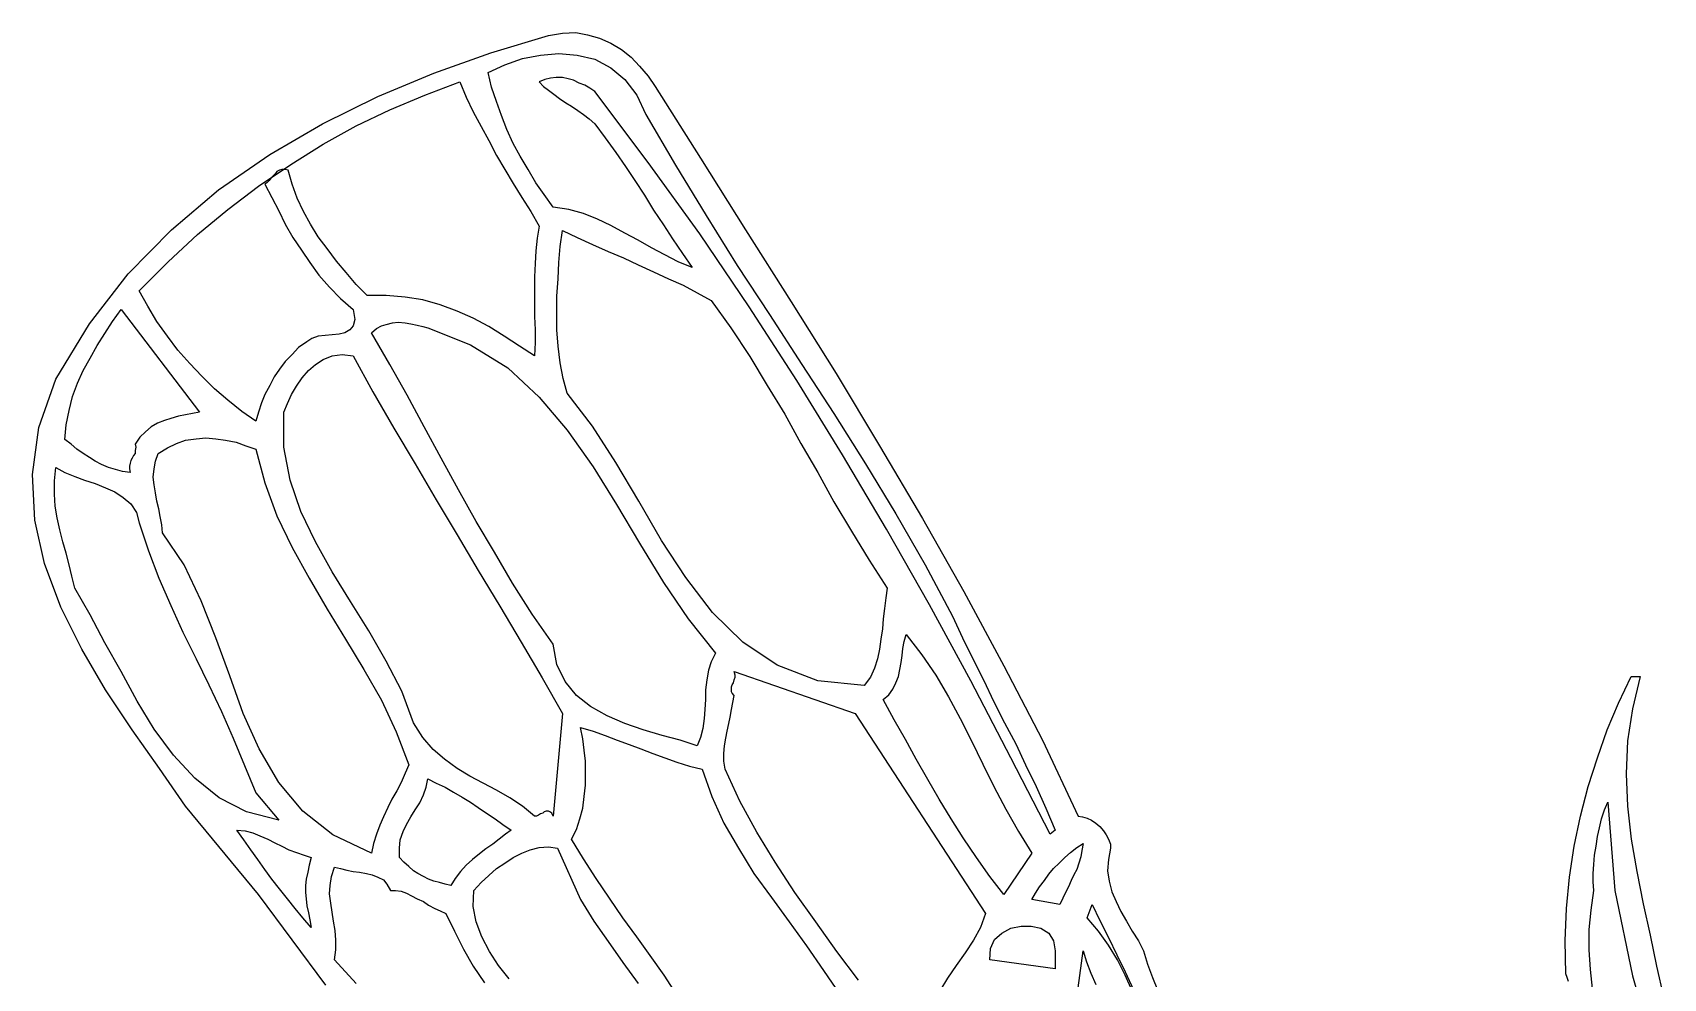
# Model space of a CAD drawing. Extents: x 0.02 to 7.37, y 0.03 to 7.65.
# Drawn here: x 0.536 to 2.86, y 6.297 to 7.646 of the extents above; entities that cross this region are included whole.
import ezdxf

# ---------------------------------------------------------------- set-up
doc = ezdxf.new("R2010")
doc.units = 0
doc.layers.add('1', color=7, linetype='Continuous')

msp = doc.modelspace()

# ---------------------------------------------------------------- linework, layer by layer
for points in [[(0.954, 6.288), (0.858, 6.417), (0.754, 6.543), (0.717, 6.597), (0.678, 6.652), (0.64, 6.709), (0.606, 6.767), (0.576, 6.827), (0.553, 6.889), (0.539, 6.951), (0.536, 7.016), (0.545, 7.083), (0.569, 7.152), (0.617, 7.231), (0.672, 7.302), (0.734, 7.365), (0.801, 7.422), (0.874, 7.472), (0.949, 7.516), (1.028, 7.555), (1.108, 7.588), (1.189, 7.617), (1.271, 7.642), (1.291, 7.645), (1.31, 7.646), (1.327, 7.643), (1.344, 7.638), (1.36, 7.631), (1.375, 7.622), (1.389, 7.611), (1.401, 7.598), (1.413, 7.584), (1.423, 7.569)], [(1.423, 7.569), (1.488, 7.467), (1.552, 7.365), (1.617, 7.262), (1.681, 7.16), (1.743, 7.057), (1.804, 6.953), (1.863, 6.849), (1.92, 6.743), (1.975, 6.637), (2.026, 6.529), (2.032, 6.528), (2.039, 6.526), (2.045, 6.523), (2.051, 6.519), (2.057, 6.514), (2.062, 6.508), (2.066, 6.502), (2.069, 6.496), (2.072, 6.489), (2.072, 6.483), (2.069, 6.467), (2.068, 6.451), (2.07, 6.436), (2.074, 6.421), (2.08, 6.407), (2.087, 6.393), (2.095, 6.379), (2.103, 6.365), (2.112, 6.351), (2.119, 6.337), (2.125, 6.318), (2.132, 6.299), (2.139, 6.281)], [(2.725, 6.293), (2.723, 6.299), (2.721, 6.304), (2.72, 6.351), (2.722, 6.397), (2.726, 6.442), (2.733, 6.486), (2.742, 6.529), (2.753, 6.571), (2.766, 6.612), (2.78, 6.652), (2.796, 6.69), (2.814, 6.728), (2.827, 6.728), (2.816, 6.682), (2.809, 6.636), (2.807, 6.589), (2.809, 6.543), (2.814, 6.496), (2.822, 6.45), (2.831, 6.404), (2.841, 6.359), (2.85, 6.315), (2.86, 6.271)]]:
    msp.add_lwpolyline(points)
at = {"layer": '1'}
for points in [[(1.41, 7.529), (1.452, 7.457), (1.496, 7.385), (1.54, 7.314), (1.586, 7.244), (1.632, 7.173), (1.678, 7.103), (1.723, 7.031), (1.766, 6.96), (1.808, 6.887), (1.847, 6.814), (1.861, 6.783), (1.876, 6.753), (1.891, 6.723), (1.906, 6.692), (1.921, 6.662), (1.937, 6.632), (1.951, 6.602), (1.966, 6.571), (1.98, 6.54), (1.993, 6.509), (1.986, 6.503), (1.93, 6.612), (1.873, 6.722), (1.814, 6.83), (1.753, 6.938), (1.69, 7.044), (1.625, 7.15), (1.557, 7.255), (1.487, 7.359), (1.413, 7.461), (1.337, 7.562), (1.33, 7.567), (1.323, 7.571), (1.315, 7.574), (1.307, 7.578), (1.299, 7.58), (1.291, 7.582), (1.282, 7.582), (1.274, 7.581), (1.266, 7.579), (1.258, 7.576), (1.264, 7.569), (1.271, 7.564), (1.279, 7.558), (1.287, 7.552), (1.296, 7.546), (1.304, 7.541), (1.313, 7.535), (1.321, 7.529), (1.329, 7.523), (1.337, 7.516), (1.352, 7.496), (1.367, 7.475), (1.381, 7.455), (1.394, 7.435), (1.408, 7.414), (1.421, 7.393), (1.435, 7.372), (1.448, 7.352), (1.462, 7.331), (1.476, 7.311), (1.456, 7.319), (1.437, 7.329), (1.418, 7.339), (1.399, 7.35), (1.38, 7.36), (1.36, 7.371), (1.341, 7.38), (1.321, 7.388), (1.3, 7.394), (1.278, 7.397), (1.265, 7.415), (1.253, 7.432), (1.242, 7.451), (1.231, 7.47), (1.221, 7.488), (1.212, 7.508), (1.204, 7.528), (1.197, 7.548), (1.19, 7.568), (1.185, 7.589), (1.209, 7.6), (1.234, 7.609), (1.26, 7.614), (1.286, 7.616), (1.312, 7.614), (1.337, 7.608), (1.36, 7.596), (1.38, 7.579), (1.397, 7.557), (1.41, 7.529)], [(1.258, 7.37), (1.255, 7.353), (1.253, 7.335), (1.252, 7.317), (1.251, 7.298), (1.251, 7.279), (1.251, 7.26), (1.251, 7.241), (1.252, 7.222), (1.252, 7.204), (1.251, 7.185), (1.23, 7.199), (1.208, 7.213), (1.186, 7.227), (1.164, 7.239), (1.141, 7.249), (1.117, 7.258), (1.092, 7.265), (1.067, 7.269), (1.04, 7.271), (1.013, 7.271), (0.997, 7.287), (0.983, 7.304), (0.969, 7.32), (0.956, 7.338), (0.943, 7.355), (0.932, 7.373), (0.922, 7.391), (0.913, 7.41), (0.906, 7.43), (0.9, 7.45), (0.896, 7.451), (0.891, 7.451), (0.888, 7.45), (0.884, 7.448), (0.882, 7.445), (0.879, 7.442), (0.876, 7.439), (0.873, 7.435), (0.87, 7.432), (0.867, 7.43), (0.877, 7.411), (0.887, 7.392), (0.896, 7.373), (0.907, 7.354), (0.919, 7.336), (0.931, 7.318), (0.944, 7.3), (0.959, 7.283), (0.975, 7.267), (0.993, 7.251), (0.995, 7.237), (0.993, 7.228), (0.988, 7.222), (0.981, 7.218), (0.973, 7.216), (0.963, 7.215), (0.953, 7.214), (0.943, 7.213), (0.934, 7.21), (0.927, 7.205), (0.915, 7.197), (0.906, 7.187), (0.896, 7.177), (0.888, 7.166), (0.88, 7.155), (0.874, 7.143), (0.867, 7.13), (0.862, 7.118), (0.858, 7.105), (0.854, 7.092), (0.834, 7.106), (0.814, 7.122), (0.795, 7.138), (0.777, 7.156), (0.76, 7.174), (0.743, 7.193), (0.728, 7.213), (0.713, 7.234), (0.7, 7.256), (0.688, 7.278), (0.729, 7.319), (0.771, 7.358), (0.814, 7.394), (0.858, 7.427), (0.904, 7.458), (0.95, 7.487), (0.997, 7.513), (1.045, 7.536), (1.095, 7.557), (1.145, 7.576), (1.154, 7.554), (1.164, 7.533), (1.175, 7.512), (1.186, 7.492), (1.197, 7.471), (1.209, 7.451), (1.221, 7.431), (1.233, 7.411), (1.246, 7.391), (1.258, 7.37)], [(1.503, 7.264), (1.531, 7.225), (1.558, 7.184), (1.583, 7.143), (1.608, 7.102), (1.631, 7.06), (1.655, 7.019), (1.678, 6.977), (1.703, 6.935), (1.728, 6.894), (1.754, 6.854), (1.752, 6.84), (1.75, 6.825), (1.748, 6.81), (1.747, 6.796), (1.745, 6.781), (1.743, 6.767), (1.74, 6.753), (1.736, 6.74), (1.73, 6.727), (1.721, 6.715), (1.655, 6.722), (1.597, 6.744), (1.548, 6.777), (1.505, 6.819), (1.467, 6.869), (1.432, 6.922), (1.4, 6.978), (1.367, 7.033), (1.334, 7.085), (1.298, 7.132), (1.292, 7.153), (1.288, 7.175), (1.285, 7.199), (1.283, 7.222), (1.283, 7.246), (1.283, 7.27), (1.285, 7.295), (1.286, 7.318), (1.288, 7.341), (1.291, 7.364), (1.312, 7.354), (1.334, 7.344), (1.356, 7.334), (1.378, 7.325), (1.399, 7.315), (1.421, 7.305), (1.442, 7.295), (1.463, 7.286), (1.483, 7.275), (1.503, 7.264)], [(0.774, 7.105), (0.764, 7.103), (0.754, 7.101), (0.744, 7.099), (0.733, 7.096), (0.724, 7.093), (0.714, 7.089), (0.705, 7.084), (0.697, 7.077), (0.689, 7.069), (0.682, 7.059), (0.683, 7.055), (0.682, 7.05), (0.682, 7.046), (0.68, 7.043), (0.678, 7.039), (0.676, 7.036), (0.675, 7.032), (0.674, 7.028), (0.674, 7.024), (0.675, 7.019), (0.664, 7.02), (0.654, 7.023), (0.644, 7.026), (0.634, 7.03), (0.625, 7.035), (0.617, 7.04), (0.608, 7.046), (0.599, 7.052), (0.591, 7.059), (0.582, 7.066), (0.584, 7.087), (0.588, 7.107), (0.593, 7.127), (0.6, 7.146), (0.608, 7.164), (0.618, 7.182), (0.628, 7.2), (0.639, 7.217), (0.65, 7.234), (0.662, 7.251), (0.774, 7.105)], [(1.509, 6.761), (1.503, 6.749), (1.499, 6.737), (1.497, 6.723), (1.495, 6.709), (1.495, 6.695), (1.494, 6.681), (1.493, 6.668), (1.491, 6.654), (1.488, 6.641), (1.483, 6.629), (1.459, 6.637), (1.433, 6.644), (1.406, 6.652), (1.38, 6.661), (1.355, 6.672), (1.331, 6.685), (1.311, 6.701), (1.295, 6.721), (1.283, 6.745), (1.278, 6.774), (1.248, 6.817), (1.22, 6.861), (1.194, 6.905), (1.168, 6.949), (1.143, 6.994), (1.118, 7.039), (1.094, 7.084), (1.07, 7.129), (1.045, 7.173), (1.019, 7.218), (1.026, 7.224), (1.033, 7.228), (1.04, 7.23), (1.049, 7.232), (1.057, 7.233), (1.067, 7.232), (1.075, 7.231), (1.084, 7.229), (1.092, 7.227), (1.099, 7.225), (1.16, 7.201), (1.213, 7.168), (1.258, 7.126), (1.298, 7.079), (1.335, 7.027), (1.368, 6.973), (1.401, 6.918), (1.435, 6.862), (1.47, 6.81), (1.509, 6.761)], [(0.993, 7.185), (1.021, 7.134), (1.051, 7.082), (1.081, 7.031), (1.111, 6.98), (1.141, 6.93), (1.171, 6.879), (1.202, 6.828), (1.232, 6.777), (1.262, 6.726), (1.291, 6.675), (1.278, 6.529), (1.276, 6.533), (1.273, 6.535), (1.271, 6.536), (1.268, 6.536), (1.265, 6.535), (1.263, 6.533), (1.26, 6.532), (1.257, 6.53), (1.254, 6.529), (1.251, 6.529), (1.234, 6.543), (1.216, 6.555), (1.197, 6.566), (1.178, 6.576), (1.159, 6.586), (1.141, 6.597), (1.123, 6.61), (1.107, 6.624), (1.092, 6.641), (1.079, 6.662), (1.062, 6.707), (1.04, 6.75), (1.015, 6.793), (0.989, 6.835), (0.963, 6.877), (0.939, 6.92), (0.918, 6.963), (0.903, 7.008), (0.894, 7.055), (0.894, 7.105), (0.899, 7.117), (0.905, 7.13), (0.912, 7.142), (0.92, 7.154), (0.929, 7.164), (0.939, 7.173), (0.95, 7.18), (0.963, 7.185), (0.977, 7.187), (0.993, 7.185)], [(0.854, 7.052), (0.867, 7.004), (0.884, 6.957), (0.906, 6.912), (0.93, 6.868), (0.956, 6.824), (0.982, 6.781), (1.008, 6.738), (1.033, 6.694), (1.054, 6.649), (1.072, 6.602), (1.067, 6.59), (1.061, 6.577), (1.055, 6.565), (1.048, 6.553), (1.042, 6.541), (1.036, 6.528), (1.031, 6.516), (1.026, 6.503), (1.022, 6.49), (1.019, 6.476), (0.964, 6.502), (0.921, 6.536), (0.887, 6.577), (0.859, 6.625), (0.836, 6.675), (0.817, 6.729), (0.797, 6.783), (0.776, 6.836), (0.752, 6.887), (0.721, 6.933), (0.72, 6.944), (0.718, 6.956), (0.716, 6.967), (0.713, 6.978), (0.711, 6.99), (0.709, 7.001), (0.708, 7.012), (0.709, 7.024), (0.711, 7.035), (0.715, 7.046), (0.728, 7.054), (0.741, 7.06), (0.754, 7.065), (0.769, 7.067), (0.783, 7.068), (0.797, 7.067), (0.811, 7.065), (0.826, 7.062), (0.84, 7.057), (0.854, 7.052)], [(0.688, 6.947), (0.701, 6.907), (0.716, 6.868), (0.733, 6.829), (0.75, 6.791), (0.769, 6.753), (0.787, 6.716), (0.805, 6.678), (0.822, 6.64), (0.838, 6.601), (0.854, 6.562), (0.887, 6.523), (0.841, 6.535), (0.802, 6.555), (0.767, 6.583), (0.737, 6.616), (0.709, 6.653), (0.685, 6.693), (0.662, 6.735), (0.639, 6.776), (0.618, 6.816), (0.596, 6.854), (0.592, 6.871), (0.588, 6.887), (0.584, 6.904), (0.579, 6.92), (0.575, 6.937), (0.571, 6.954), (0.568, 6.971), (0.567, 6.988), (0.567, 7.007), (0.569, 7.026), (0.582, 7.019), (0.596, 7.013), (0.61, 7.008), (0.625, 7.003), (0.64, 6.997), (0.653, 6.991), (0.665, 6.983), (0.676, 6.974), (0.684, 6.962), (0.688, 6.947)], [(1.96, 6.476), (1.92, 6.417), (1.9, 6.443), (1.881, 6.47), (1.862, 6.498), (1.845, 6.525), (1.828, 6.553), (1.812, 6.581), (1.795, 6.61), (1.78, 6.638), (1.764, 6.666), (1.748, 6.695), (1.756, 6.702), (1.762, 6.71), (1.766, 6.719), (1.77, 6.728), (1.772, 6.738), (1.774, 6.748), (1.775, 6.758), (1.776, 6.768), (1.778, 6.778), (1.781, 6.788), (1.803, 6.759), (1.823, 6.73), (1.841, 6.699), (1.858, 6.668), (1.874, 6.636), (1.89, 6.603), (1.906, 6.571), (1.923, 6.539), (1.941, 6.507), (1.96, 6.476)], [(1.713, 6.295), (1.682, 6.336), (1.652, 6.378), (1.622, 6.42), (1.594, 6.463), (1.568, 6.506), (1.544, 6.55), (1.523, 6.596), (1.521, 6.607), (1.521, 6.618), (1.522, 6.629), (1.524, 6.64), (1.526, 6.65), (1.528, 6.661), (1.53, 6.67), (1.532, 6.681), (1.534, 6.691), (1.536, 6.701), (1.533, 6.704), (1.532, 6.706), (1.532, 6.709), (1.532, 6.713), (1.533, 6.716), (1.535, 6.719), (1.536, 6.723), (1.537, 6.727), (1.537, 6.73), (1.536, 6.735), (1.708, 6.675), (1.894, 6.39)], [(1.454, 6.274), (1.436, 6.302), (1.416, 6.33), (1.397, 6.357), (1.377, 6.384), (1.358, 6.412), (1.339, 6.44), (1.321, 6.468), (1.304, 6.496), (1.311, 6.51), (1.316, 6.525), (1.32, 6.54), (1.322, 6.557), (1.324, 6.573), (1.324, 6.59), (1.324, 6.607), (1.322, 6.623), (1.32, 6.639), (1.317, 6.655), (1.335, 6.65), (1.352, 6.644), (1.369, 6.637), (1.386, 6.631), (1.403, 6.625), (1.42, 6.618), (1.437, 6.612), (1.454, 6.606), (1.472, 6.6), (1.49, 6.596)], [(1.218, 6.509), (1.21, 6.503), (1.201, 6.496), (1.192, 6.489), (1.182, 6.482), (1.173, 6.475), (1.163, 6.467), (1.154, 6.459), (1.146, 6.45), (1.138, 6.44), (1.132, 6.43), (1.124, 6.432), (1.116, 6.434), (1.108, 6.436), (1.1, 6.439), (1.093, 6.443), (1.085, 6.447), (1.079, 6.451), (1.072, 6.457), (1.065, 6.463), (1.059, 6.47), (1.059, 6.483), (1.06, 6.495), (1.064, 6.507), (1.069, 6.517), (1.075, 6.528), (1.081, 6.538), (1.088, 6.548), (1.093, 6.559), (1.097, 6.57), (1.099, 6.582), (1.111, 6.576), (1.124, 6.57), (1.136, 6.563), (1.148, 6.556), (1.16, 6.549), (1.171, 6.541), (1.183, 6.533), (1.195, 6.525), (1.206, 6.517), (1.218, 6.509)], [(1.49, 6.596), (1.504, 6.557), (1.521, 6.519), (1.542, 6.483), (1.564, 6.447), (1.589, 6.413), (1.614, 6.378), (1.639, 6.344), (1.663, 6.309), (1.687, 6.274)], [(2.759, 6.283), (2.756, 6.31), (2.754, 6.338), (2.754, 6.367), (2.757, 6.395), (2.761, 6.423), (2.76, 6.435), (2.76, 6.447), (2.761, 6.46), (2.762, 6.473), (2.764, 6.486), (2.766, 6.5), (2.769, 6.512), (2.772, 6.525), (2.776, 6.538), (2.781, 6.549), (2.791, 6.423), (2.816, 6.301), (2.85, 6.182)], [(0.933, 6.47), (0.93, 6.459), (0.928, 6.449), (0.926, 6.439), (0.925, 6.43), (0.925, 6.42), (0.926, 6.411), (0.927, 6.401), (0.929, 6.391), (0.931, 6.381), (0.933, 6.37), (0.921, 6.384), (0.91, 6.397), (0.899, 6.411), (0.888, 6.425), (0.877, 6.439), (0.867, 6.453), (0.857, 6.467), (0.847, 6.481), (0.837, 6.495), (0.827, 6.509), (0.839, 6.508), (0.85, 6.505), (0.86, 6.501), (0.871, 6.496), (0.881, 6.491), (0.891, 6.486), (0.901, 6.481), (0.912, 6.477), (0.923, 6.473), (0.933, 6.47)], [(1.215, 6.297), (1.2, 6.316), (1.187, 6.336), (1.176, 6.357), (1.168, 6.378), (1.164, 6.4), (1.165, 6.423), (1.175, 6.434), (1.186, 6.444), (1.197, 6.454), (1.209, 6.462), (1.221, 6.47), (1.233, 6.476), (1.245, 6.481), (1.258, 6.484), (1.271, 6.485), (1.284, 6.483), (1.317, 6.41)], [(2, 6.403), (1.96, 6.41), (1.965, 6.419), (1.971, 6.428), (1.978, 6.437), (1.984, 6.446), (1.991, 6.454), (1.999, 6.462), (2.007, 6.47), (2.015, 6.477), (2.024, 6.484), (2.033, 6.49), (2.031, 6.48), (2.03, 6.471), (2.027, 6.462), (2.024, 6.453), (2.02, 6.445), (2.016, 6.437), (2.012, 6.428), (2.008, 6.42), (2.004, 6.412), (2, 6.403)], [(0.997, 6.29), (0.966, 6.324), (0.968, 6.338), (0.968, 6.352), (0.967, 6.366), (0.965, 6.379), (0.963, 6.392), (0.961, 6.405), (0.959, 6.418), (0.96, 6.43), (0.962, 6.443), (0.966, 6.456), (0.975, 6.454), (0.984, 6.452), (0.993, 6.45), (1.002, 6.449), (1.012, 6.447), (1.02, 6.445), (1.028, 6.442), (1.036, 6.438), (1.041, 6.432), (1.046, 6.423)], [(1.046, 6.423), (1.053, 6.423), (1.061, 6.422), (1.069, 6.419), (1.076, 6.415), (1.084, 6.411), (1.093, 6.407), (1.1, 6.402), (1.109, 6.397), (1.117, 6.394), (1.125, 6.39), (1.137, 6.365), (1.15, 6.339), (1.164, 6.315), (1.18, 6.291)], [(1.317, 6.41), (1.336, 6.379), (1.356, 6.35), (1.377, 6.32), (1.399, 6.29)], [(2.103, 6.28), (2.093, 6.302), (2.082, 6.324), (2.069, 6.345), (2.055, 6.365), (2.039, 6.384), (2.046, 6.403), (2.057, 6.38), (2.069, 6.356), (2.081, 6.331), (2.093, 6.307), (2.105, 6.281)], [(1.894, 6.39), (1.887, 6.37), (1.877, 6.352), (1.865, 6.334), (1.852, 6.316), (1.84, 6.298), (1.829, 6.28)], [(1.993, 6.337), (1.993, 6.311), (1.9, 6.324), (1.901, 6.34), (1.907, 6.353), (1.917, 6.362), (1.93, 6.369), (1.945, 6.372), (1.959, 6.372), (1.973, 6.369), (1.984, 6.362), (1.991, 6.351), (1.993, 6.337)], [(2.026, 6.284), (2.033, 6.337), (2.038, 6.321), (2.044, 6.305), (2.051, 6.289)]]:
    msp.add_lwpolyline(points, dxfattribs=at)

doc.saveas('drawing.dxf')
